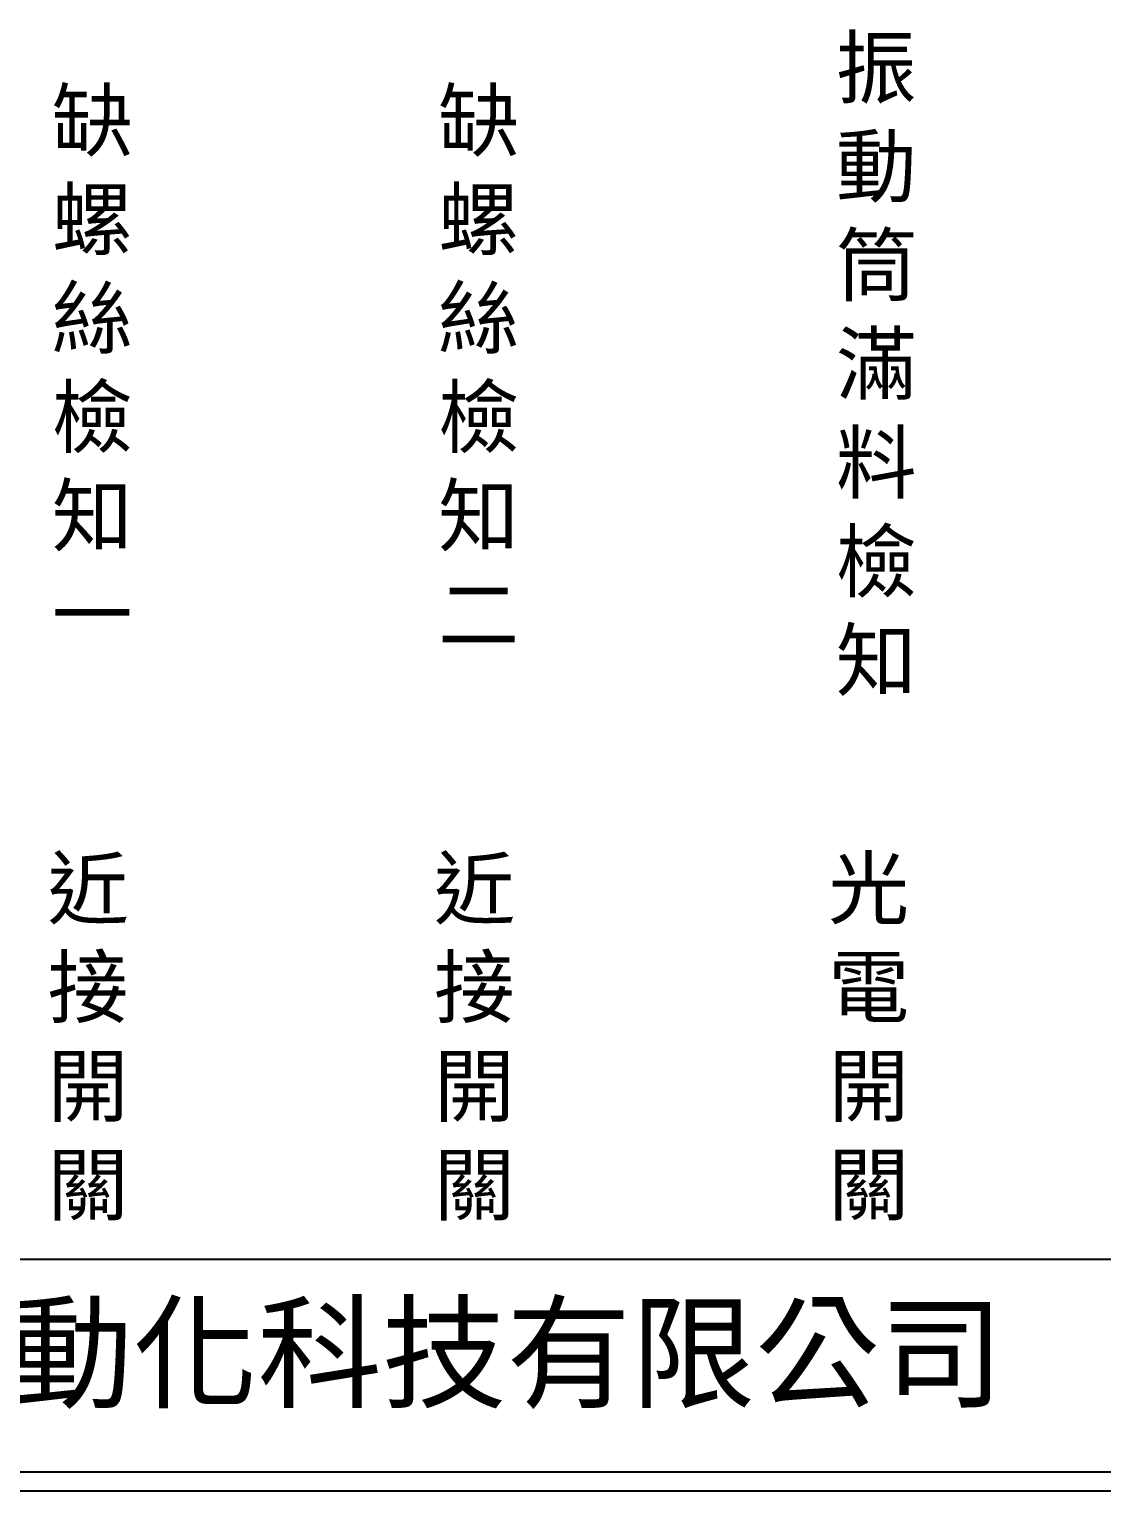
# Model space of a CAD drawing. Extents: x 275 to 562, y 265 to 469.
# Drawn here: x 339.4 to 410, y 264.9 to 361.1 of the extents above; entities that cross this region are included whole.
import ezdxf

# ---------------------------------------------------------------- set-up
doc = ezdxf.new("R2010")
doc.units = 0
doc.layers.add('圖框層', color=7, linetype='CONTINUOUS')
doc.layers.add('標尺寸層', color=3, linetype='CONTINUOUS')
doc.styles.add('CNS', font='romanc.shx', dxfattribs={"bigfont": 'chineset.shx'})
doc.styles.add('STSL', font='KAIU.TTF')

msp = doc.modelspace()

# ---------------------------------------------------------------- linework, layer by layer
at = {"layer": '圖框層', "color": 7}
for p, q in [((276.148, 280.195), (560.648, 280.195)), ((276.148, 266.195), (560.648, 266.195)), ((274.898, 264.945), (561.898, 264.945))]:
    msp.add_line(p, q, dxfattribs=at)

# ---------------------------------------------------------------- texts
at = {"layer": '圖框層', "color": 4, "style": 'STSL'}
msp.add_text('泓陞自動化科技有限公司', height=6, dxfattribs=at).set_placement((313.501, 271.022))
at = {"layer": '標尺寸層', "color": 7, "char_height": 3.9, "width": 4.96081, "attachment_point": 5, "style": 'CNS'}
for s, insert in [('{\\fDFKai-SB|b0|i0|c136|p65;振動筒滿料檢知}', (395.115, 338.918)), ('{\\fDFKai-SB|b0|i0|c136|p65;缺螺絲檢知一}', (343.543, 338.884)), ('{\\fDFKai-SB|b0|i0|c136|p65;缺螺絲檢知二}', (368.959, 338.884)), ('{\\fDFKai-SB|b0|i0|c136|p65;近接開關}', (343.267, 294.632)), ('{\\fDFKai-SB|b0|i0|c136|p65;近接開關}', (368.683, 294.632)), ('{\\fDFKai-SB|b0|i0|c136|p65;光電開關}', (394.625, 294.64))]:
    msp.add_mtext(s, dxfattribs=dict(at, insert=insert))

doc.saveas('drawing.dxf')
